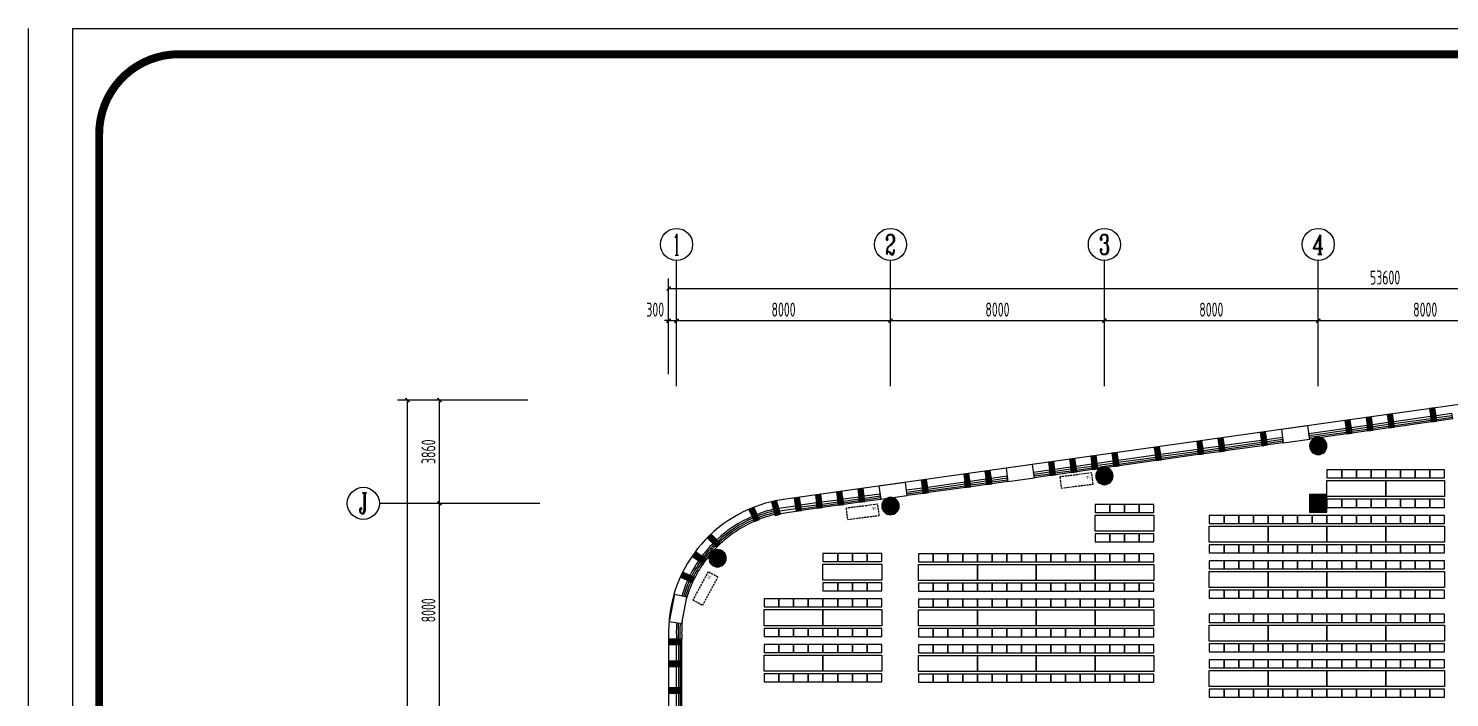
# Model space of a CAD drawing. Extents: x 1158414 to 1597620, y -840005 to -760676.
# Drawn here: x 1494069 to 1547224, y -789911 to -764891 of the extents above; entities that cross this region are included whole.
import ezdxf
from ezdxf.enums import TextEntityAlignment as Align

# ---------------------------------------------------------------- set-up
doc = ezdxf.new("R2010")
doc.units = 0
doc.header["$LTSCALE"] = 1000
doc.linetypes.add('DASH', pattern=[0.35, 0.25, -0.1])
for name, color, linetype in [('AXIS', 3, 'Continuous'), ('AXIS_TEXT', 7, 'Continuous'), ('COLUMN', 2, 'Continuous'), ('CURTWALL', 4, 'Continuous'), ('PUB_HATCH', 8, 'Continuous'), ('STAIR', 4, 'Continuous'), ('WALL', 6, 'Continuous'), ('WINDOW', 4, 'Continuous'), ('厨房布置', 4, 'Continuous'), ('外框', 7, 'Continuous'), ('空调', 205, 'Continuous')]:
    doc.layers.add(name, color=color, linetype=linetype)
doc.styles.add('_TCH_AXIS', font='COMPLEX', dxfattribs={"width": 0.8, "bigfont": 'TSSDCHN'})
doc.styles.add('_TCH_DIM_T3', font='TSSDENG', dxfattribs={"width": 0.64, "bigfont": 'TSSDCHN'})
doc.styles.add('COMPLEX', font='COMPLEX')
doc.styles.add('HZ-1', font='MingLiU.ttf', dxfattribs={"width": 0.8})
doc.dimstyles.new('_TCH_ARCH&&150', dxfattribs={"dimtxt": 525, "dimasz": 150, "dimexe": 375, "dimexo": 450, "dimgap": 150, "dimtad": 1, "dimdec": 0, "dimzin": 0, "dimdsep": 46, "dimtxsty": '_TCH_DIM_T3', "dimblk": 'ARCHTICK', "dimcen": 0.09, "dimclrt": 7, "dimazin": 2, "dimtfac": 1, "dimtdec": 0, "dimtix": 1, "dimtmove": 2, "dimatfit": 3, "dimfxl": 0, "dimtolj": 1, "dimtzin": 0, "dimarcsym": 0})

# ---------------------------------------------------------------- blocks, each defined once
blk = doc.blocks.new('vhjkghkghkl')
at = {"layer": '空调', "linetype": 'DASH', "ltscale": 0.3}
blk.add_lwpolyline([(134071, 540199), (134071, 539779), (132871, 539779), (132871, 540199), (134071, 540199)], close=True, dxfattribs=at)
at = {"layer": '空调', "linetype": 'DASH', "ltscale": 0.3, "style": 'HZ-1'}
blk.add_text('AC', height=100, dxfattribs=at).set_placement((133846, 539867))
blk = doc.blocks.new('A$C03080C26')
at = {"layer": '厨房布置'}
for points in [[(-1650, 1100), (-1650, 1400), (-2200, 1400), (-2200, 1100)], [(-1100, 1100), (-1100, 1400), (-1650, 1400), (-1650, 1100)], [(-1650, 1100), (-1650, 1400), (-1650, 1400), (-1650, 1100)], [(-550, 1100), (-550, 1400), (-1100, 1400), (-1100, 1100)], [(0, 1100), (0, 1400), (-550, 1400), (-550, 1100)], [(-2200, 1000), (0, 1000), (0, 400), (-2200, 400)], [(-1650, 0), (-1650, 300), (-2200, 300), (-2200, 0)], [(-1100, 0), (-1100, 300), (-1650, 300), (-1650, 0)], [(-1650, 0), (-1650, 300), (-1650, 300), (-1650, 0)], [(-550, 0), (-550, 300), (-1100, 300), (-1100, 0)], [(0, 0), (0, 300), (-550, 300), (-550, 0)]]:
    blk.add_lwpolyline(points, close=True, dxfattribs=at)
blk = doc.blocks.new('_ArchTick')
at = {"color": 0, "linetype": 'ByBlock', "const_width": 0.4}
blk.add_lwpolyline([(-0.5, -0.5), (0.5, 0.5)], dxfattribs=at)
blk = doc.blocks.new('*D119')
at = {"layer": 'AXIS', "color": 0, "lineweight": -2, "transparency": 16777216}
for p, q in [((1518013, -777819), (1518013, -775443)), ((1518313, -777819), (1518313, -775443)), ((1518013, -775818), (1517863, -775818)), ((1518013, -775818), (1518313, -775818)), ((1518313, -775818), (1518463, -775818))]:
    blk.add_line(p, q, dxfattribs=at)
at = {"layer": 'Defpoints', "color": 0, "transparency": 16777216}
for p in [(1518313, -775818), (1518013, -778269), (1518313, -778269)]:
    blk.add_point(p, dxfattribs=at)
at = {"layer": 'AXIS', "color": 0, "lineweight": -2, "transparency": 16777216, "xscale": 150, "yscale": 150, "zscale": 150}
blk.add_blockref('_ArchTick', (1518013, -775818), dxfattribs=at)
at = {"layer": 'AXIS', "color": 0, "lineweight": -2, "transparency": 16777216, "xscale": 150, "yscale": 150, "zscale": 150, "rotation": 180}
blk.add_blockref('_ArchTick', (1518313, -775818), dxfattribs=at)
at = {"layer": 'AXIS', "color": 7, "transparency": 16777216, "insert": (1517514, -775405), "char_height": 525, "attachment_point": 5, "style": '_TCH_DIM_T3'}
blk.add_mtext('\\A1;300', dxfattribs=at)
blk = doc.blocks.new('*D120')
at = {"layer": 'AXIS', "color": 0, "lineweight": -2, "transparency": 16777216}
for p, q in [((1518313, -777819), (1518313, -775443)), ((1526313, -777819), (1526313, -775443)), ((1518313, -775818), (1526313, -775818))]:
    blk.add_line(p, q, dxfattribs=at)
at = {"layer": 'Defpoints', "color": 0, "transparency": 16777216}
for p in [(1526313, -775818), (1518313, -778269), (1526313, -778269)]:
    blk.add_point(p, dxfattribs=at)
at = {"layer": 'AXIS', "color": 0, "lineweight": -2, "transparency": 16777216, "xscale": 150, "yscale": 150, "zscale": 150, "rotation": 180}
blk.add_blockref('_ArchTick', (1518313, -775818), dxfattribs=at)
at = {"layer": 'AXIS', "color": 0, "lineweight": -2, "transparency": 16777216, "xscale": 150, "yscale": 150, "zscale": 150}
blk.add_blockref('_ArchTick', (1526313, -775818), dxfattribs=at)
at = {"layer": 'AXIS', "color": 7, "transparency": 16777216, "insert": (1522313, -775405), "char_height": 525, "attachment_point": 5, "style": '_TCH_DIM_T3'}
blk.add_mtext('\\A1;8000', dxfattribs=at)
blk = doc.blocks.new('*D121')
at = {"layer": 'AXIS', "color": 0, "lineweight": -2, "transparency": 16777216}
for p, q in [((1526313, -777819), (1526313, -775443)), ((1534313, -777819), (1534313, -775443)), ((1526313, -775818), (1534313, -775818))]:
    blk.add_line(p, q, dxfattribs=at)
at = {"layer": 'Defpoints', "color": 0, "transparency": 16777216}
for p in [(1534313, -775818), (1526313, -778269), (1534313, -778269)]:
    blk.add_point(p, dxfattribs=at)
at = {"layer": 'AXIS', "color": 0, "lineweight": -2, "transparency": 16777216, "xscale": 150, "yscale": 150, "zscale": 150, "rotation": 180}
blk.add_blockref('_ArchTick', (1526313, -775818), dxfattribs=at)
at = {"layer": 'AXIS', "color": 0, "lineweight": -2, "transparency": 16777216, "xscale": 150, "yscale": 150, "zscale": 150}
blk.add_blockref('_ArchTick', (1534313, -775818), dxfattribs=at)
at = {"layer": 'AXIS', "color": 7, "transparency": 16777216, "insert": (1530313, -775405), "char_height": 525, "attachment_point": 5, "style": '_TCH_DIM_T3'}
blk.add_mtext('\\A1;8000', dxfattribs=at)
blk = doc.blocks.new('*D122')
at = {"layer": 'AXIS', "color": 0, "lineweight": -2, "transparency": 16777216}
for p, q in [((1534313, -777819), (1534313, -775443)), ((1542313, -777819), (1542313, -775443)), ((1534313, -775818), (1542313, -775818))]:
    blk.add_line(p, q, dxfattribs=at)
at = {"layer": 'Defpoints', "color": 0, "transparency": 16777216}
for p in [(1542313, -775818), (1534313, -778269), (1542313, -778269)]:
    blk.add_point(p, dxfattribs=at)
at = {"layer": 'AXIS', "color": 0, "lineweight": -2, "transparency": 16777216, "xscale": 150, "yscale": 150, "zscale": 150, "rotation": 180}
blk.add_blockref('_ArchTick', (1534313, -775818), dxfattribs=at)
at = {"layer": 'AXIS', "color": 0, "lineweight": -2, "transparency": 16777216, "xscale": 150, "yscale": 150, "zscale": 150}
blk.add_blockref('_ArchTick', (1542313, -775818), dxfattribs=at)
at = {"layer": 'AXIS', "color": 7, "transparency": 16777216, "insert": (1538313, -775405), "char_height": 525, "attachment_point": 5, "style": '_TCH_DIM_T3'}
blk.add_mtext('\\A1;8000', dxfattribs=at)
blk = doc.blocks.new('*D123')
at = {"layer": 'AXIS', "color": 0, "lineweight": -2, "transparency": 16777216}
for p, q in [((1542313, -777819), (1542313, -775443)), ((1550313, -777819), (1550313, -775443)), ((1542313, -775818), (1550313, -775818))]:
    blk.add_line(p, q, dxfattribs=at)
at = {"layer": 'Defpoints', "color": 0, "transparency": 16777216}
for p in [(1550313, -775818), (1542313, -778269), (1550313, -778269)]:
    blk.add_point(p, dxfattribs=at)
at = {"layer": 'AXIS', "color": 0, "lineweight": -2, "transparency": 16777216, "xscale": 150, "yscale": 150, "zscale": 150, "rotation": 180}
blk.add_blockref('_ArchTick', (1542313, -775818), dxfattribs=at)
at = {"layer": 'AXIS', "color": 0, "lineweight": -2, "transparency": 16777216, "xscale": 150, "yscale": 150, "zscale": 150}
blk.add_blockref('_ArchTick', (1550313, -775818), dxfattribs=at)
at = {"layer": 'AXIS', "color": 7, "transparency": 16777216, "insert": (1546313, -775405), "char_height": 525, "attachment_point": 5, "style": '_TCH_DIM_T3'}
blk.add_mtext('\\A1;8000', dxfattribs=at)
blk = doc.blocks.new('*D128')
at = {"layer": 'AXIS', "color": 0, "lineweight": -2, "transparency": 16777216}
for p, q in [((1518013, -777819), (1518013, -774243)), ((1571613, -777819), (1571613, -774243)), ((1518013, -774618), (1571613, -774618))]:
    blk.add_line(p, q, dxfattribs=at)
at = {"layer": 'Defpoints', "color": 0, "transparency": 16777216}
for p in [(1571613, -774618), (1518013, -778269), (1571613, -778269)]:
    blk.add_point(p, dxfattribs=at)
at = {"layer": 'AXIS', "color": 0, "lineweight": -2, "transparency": 16777216, "xscale": 150, "yscale": 150, "zscale": 150, "rotation": 180}
blk.add_blockref('_ArchTick', (1518013, -774618), dxfattribs=at)
at = {"layer": 'AXIS', "color": 0, "lineweight": -2, "transparency": 16777216, "xscale": 150, "yscale": 150, "zscale": 150}
blk.add_blockref('_ArchTick', (1571613, -774618), dxfattribs=at)
at = {"layer": 'AXIS', "color": 7, "transparency": 16777216, "insert": (1544813, -774205), "char_height": 525, "attachment_point": 5, "style": '_TCH_DIM_T3'}
blk.add_mtext('\\A1;53600', dxfattribs=at)
blk = doc.blocks.new('*D134')
at = {"layer": 'AXIS', "color": 0, "lineweight": -2, "transparency": 16777216}
for p, q in [((1512745, -782649), (1509070, -782649)), ((1509445, -790649), (1509445, -782649)), ((1512745, -790649), (1509070, -790649))]:
    blk.add_line(p, q, dxfattribs=at)
at = {"layer": 'Defpoints', "color": 0, "transparency": 16777216}
for p in [(1509445, -782649), (1513195, -782649), (1513195, -790649)]:
    blk.add_point(p, dxfattribs=at)
at = {"layer": 'AXIS', "color": 0, "lineweight": -2, "transparency": 16777216, "xscale": 150, "yscale": 150, "zscale": 150}
for p, rotation in [((1509445, -782649), 90), ((1509445, -790649), 270)]:
    blk.add_blockref('_ArchTick', p, dxfattribs=dict(at, rotation=rotation))
at = {"layer": 'AXIS', "color": 7, "transparency": 16777216, "insert": (1509032, -786649), "char_height": 525, "attachment_point": 5, "rotation": 90, "style": '_TCH_DIM_T3'}
blk.add_mtext('\\A1;8000', dxfattribs=at)
blk = doc.blocks.new('*D135')
at = {"layer": 'AXIS', "color": 0, "lineweight": -2, "transparency": 16777216}
for p, q in [((1512745, -778789), (1509070, -778789)), ((1509445, -782649), (1509445, -778789)), ((1512745, -782649), (1509070, -782649))]:
    blk.add_line(p, q, dxfattribs=at)
at = {"layer": 'Defpoints', "color": 0, "transparency": 16777216}
for p in [(1509445, -778789), (1513195, -778789), (1513195, -782649)]:
    blk.add_point(p, dxfattribs=at)
at = {"layer": 'AXIS', "color": 0, "lineweight": -2, "transparency": 16777216, "xscale": 150, "yscale": 150, "zscale": 150}
for p, rotation in [((1509445, -778789), 90), ((1509445, -782649), 270)]:
    blk.add_blockref('_ArchTick', p, dxfattribs=dict(at, rotation=rotation))
at = {"layer": 'AXIS', "color": 7, "transparency": 16777216, "insert": (1509032, -780719), "char_height": 525, "attachment_point": 5, "rotation": 90, "style": '_TCH_DIM_T3'}
blk.add_mtext('\\A1;3860', dxfattribs=at)
blk = doc.blocks.new('*D136')
at = {"layer": 'AXIS', "color": 0, "lineweight": -2, "transparency": 16777216}
for p, q in [((1512745, -778789), (1507870, -778789)), ((1508245, -822949), (1508245, -778789)), ((1512745, -822949), (1507870, -822949))]:
    blk.add_line(p, q, dxfattribs=at)
at = {"layer": 'Defpoints', "color": 0, "transparency": 16777216}
for p in [(1508245, -778789), (1513195, -778789), (1513195, -822949)]:
    blk.add_point(p, dxfattribs=at)
at = {"layer": 'AXIS', "color": 0, "lineweight": -2, "transparency": 16777216, "xscale": 150, "yscale": 150, "zscale": 150}
for p, rotation in [((1508245, -778789), 90), ((1508245, -822949), 270)]:
    blk.add_blockref('_ArchTick', p, dxfattribs=dict(at, rotation=rotation))
at = {"layer": 'AXIS', "color": 7, "transparency": 16777216, "insert": (1507832, -800869), "char_height": 525, "attachment_point": 5, "rotation": 90, "style": '_TCH_DIM_T3'}
blk.add_mtext('\\A1;44160', dxfattribs=at)
blk = doc.blocks.new('$TCHSYS$WIN2D')
for p, q in [((-0.5, 0.5), (0.5, 0.5)), ((-0.5, 0.5), (-0.5, -0.5)), ((0.5, 0.5), (0.5, -0.5)), ((0.5, 0.167), (-0.5, 0.167)), ((0.5, -0.167), (-0.5, -0.167)), ((-0.5, -0.5), (0.5, -0.5))]:
    blk.add_line(p, q)
blk = doc.blocks.new('_AXISO')
blk.add_circle((0, 0), 0.5)
at = {"layer": 'AXIS_TEXT', "style": 'COMPLEX', "width": 1.041667}
blk.add_attdef('A', text='', height=0.56, dxfattribs=at).set_placement((-0.25, -0.28), (0.25, -0.28), align=Align.FIT)

msp = doc.modelspace()

# ---------------------------------------------------------------- hatches: boundary and pattern name
at = {"layer": 'PUB_HATCH'}
for points in [[(1546746.8, -779575.3), (1546677.2, -779080.2), (1546479.2, -779108), (1546548.8, -779603.2)], [(1543578, -780020.7), (1543508.4, -779525.5), (1543310.3, -779553.4), (1543379.9, -780048.5)], [(1544370.2, -779909.3), (1544300.6, -779414.2), (1544102.5, -779442), (1544172.1, -779937.2)], [(1545162.4, -779798), (1545092.8, -779302.9), (1544894.7, -779330.7), (1544964.3, -779825.8)], [(1538032.5, -780800), (1537962.9, -780304.9), (1537764.8, -780332.7), (1537834.4, -780827.9)], [(1538824.7, -780688.7), (1538755.1, -780193.6), (1538557, -780221.4), (1538626.6, -780716.5)], [(1540409.1, -780466), (1540339.5, -779970.9), (1540141.5, -779998.7), (1540211, -780493.9)], [(1542637.9, -780499.6, 1), (1541987.9, -780499.6, 1)], [(1534863.6, -781245.4), (1534794, -780750.3), (1534596, -780778.1), (1534665.5, -781273.2)], [(1536448, -781022.7), (1536378.4, -780527.6), (1536180.4, -780555.4), (1536250, -781050.6)], [(1532487, -781579.4), (1532417.4, -781084.3), (1532219.3, -781112.1), (1532288.9, -781607.2)], [(1533279.2, -781468.1), (1533209.6, -780972.9), (1533011.5, -781000.8), (1533081.1, -781495.9)], [(1534071.4, -781356.7), (1534001.8, -780861.6), (1533803.7, -780889.4), (1533873.3, -781384.6)], [(1534637.9, -781625.8, 1), (1533987.9, -781625.8, 1)], [(1527733.7, -782247.4), (1527664.1, -781752.3), (1527466, -781780.1), (1527535.6, -782275.3)], [(1529318.1, -782024.8), (1529248.5, -781529.6), (1529050.5, -781557.5), (1529120, -782052.6)], [(1530110.3, -781913.4), (1530040.7, -781418.3), (1529842.7, -781446.1), (1529912.3, -781941.3)], [(1522980.6, -782916.8), (1522911, -782421.6), (1522712.9, -782449.5), (1522782.5, -782944.6)], [(1523772.8, -782805.4), (1523703.2, -782310.3), (1523505.1, -782338.1), (1523574.7, -782833.3)], [(1524565, -782694.1), (1524495.4, -782199), (1524297.4, -782226.8), (1524366.9, -782721.9)], [(1525357, -782581.5), (1525287.4, -782086.3), (1525089.4, -782114.2), (1525159, -782609.3)], [(1526637.9, -782750.1, 1), (1525987.9, -782750.1, 1)], [(1542637.8, -782972.6), (1542637.8, -782322.6), (1541987.8, -782322.6), (1541987.8, -782972.6)], [(1521014.8, -782873.3), (1521228.4, -783331.7), (1521409.7, -783247.2), (1521197.7, -782792.4)], [(1522196.1, -783056.4), (1522055.1, -782541.2), (1521862.2, -782594), (1522003.2, -783109.1)], [(1519459.1, -783941.8), (1519811.9, -784292.5), (1519954.1, -784150.8), (1519603.3, -783796.6)], [(1518903.5, -784631.7), (1519311.8, -784915.8), (1519427.3, -784751.5), (1519020.3, -784463.7)], [(1520168, -784699.7, 1), (1519518, -784699.7, 1)], [(1518455.2, -785408.9), (1518911.2, -785607.7), (1518992.3, -785424), (1518536.9, -785221.3)], [(1518013.4, -787929.7), (1518513.4, -787929.7), (1518513.4, -787729.7), (1518013.4, -787729.7)], [(1518012.8, -788749), (1518512.8, -788749), (1518512.8, -788549), (1518012.8, -788549)], [(1518012.8, -789749), (1518512.8, -789749), (1518512.8, -789549), (1518012.8, -789549)]]:
    msp.add_hatch(color=256, dxfattribs=at).paths.add_polyline_path(points)

# ---------------------------------------------------------------- linework, layer by layer
at = {"layer": 'AXIS'}
for p, q in [((1518312.8, -778269.2), (1518312.8, -773568)), ((1526312.8, -778269.2), (1526312.8, -773568)), ((1534312.8, -778269.2), (1534312.8, -773568)), ((1542312.8, -778269.2), (1542312.8, -773568)), ((1513195, -782649), (1507195, -782649))]:
    msp.add_line(p, q, dxfattribs=at)
at = {"layer": 'COLUMN'}
for p, q in [((1546677.2, -779080.2), (1546479.2, -779108)), ((1546479.2, -779108), (1546548.8, -779603.2)), ((1546746.8, -779575.3), (1546677.2, -779080.2)), ((1541923.9, -779748.2), (1540933.7, -779887.4)), ((1541993.5, -780243.4), (1541923.9, -779748.2)), ((1543508.4, -779525.5), (1543310.3, -779553.4)), ((1543310.3, -779553.4), (1543379.9, -780048.5)), ((1543578, -780020.7), (1543508.4, -779525.5)), ((1544300.6, -779414.2), (1544102.5, -779442)), ((1544102.5, -779442), (1544172.1, -779937.2)), ((1544370.2, -779909.3), (1544300.6, -779414.2)), ((1545092.8, -779302.9), (1544894.7, -779330.7)), ((1544894.7, -779330.7), (1544964.3, -779825.8)), ((1545162.4, -779798), (1545092.8, -779302.9)), ((1546548.8, -779603.2), (1546746.8, -779575.3)), ((1537962.9, -780304.9), (1537764.8, -780332.7)), ((1538032.5, -780800), (1537962.9, -780304.9)), ((1538755.1, -780193.6), (1538557, -780221.4)), ((1538557, -780221.4), (1538626.6, -780716.5)), ((1538824.7, -780688.7), (1538755.1, -780193.6)), ((1540339.5, -779970.9), (1540141.5, -779998.7)), ((1540141.5, -779998.7), (1540211, -780493.9)), ((1540409.1, -780466), (1540339.5, -779970.9)), ((1540933.7, -779887.4), (1541003.3, -780382.5)), ((1541003.3, -780382.5), (1541993.5, -780243.4)), ((1543379.9, -780048.5), (1543578, -780020.7)), ((1544172.1, -779937.2), (1544370.2, -779909.3)), ((1544964.3, -779825.8), (1545162.4, -779798)), ((1534794, -780750.3), (1534596, -780778.1)), ((1534596, -780778.1), (1534665.5, -781273.2)), ((1534863.6, -781245.4), (1534794, -780750.3)), ((1536378.4, -780527.6), (1536180.4, -780555.4)), ((1536180.4, -780555.4), (1536250, -781050.6)), ((1536448, -781022.7), (1536378.4, -780527.6)), ((1537764.8, -780332.7), (1537834.4, -780827.9)), ((1537834.4, -780827.9), (1538032.5, -780800)), ((1538626.6, -780716.5), (1538824.7, -780688.7)), ((1540211, -780493.9), (1540409.1, -780466)), ((1531625.2, -781195.6), (1530634.9, -781334.8)), ((1530634.9, -781334.8), (1530704.5, -781829.9)), ((1531694.7, -781690.8), (1531625.2, -781195.6)), ((1532417.4, -781084.3), (1532219.3, -781112.1)), ((1532219.3, -781112.1), (1532288.9, -781607.2)), ((1532487, -781579.4), (1532417.4, -781084.3)), ((1533209.6, -780972.9), (1533011.5, -781000.8)), ((1533011.5, -781000.8), (1533081.1, -781495.9)), ((1533279.2, -781468.1), (1533209.6, -780972.9)), ((1534001.8, -780861.6), (1533803.7, -780889.4)), ((1533803.7, -780889.4), (1533873.3, -781384.6)), ((1533873.3, -781384.6), (1534071.4, -781356.7)), ((1534071.4, -781356.7), (1534001.8, -780861.6)), ((1534665.5, -781273.2), (1534863.6, -781245.4)), ((1536250, -781050.6), (1536448, -781022.7)), ((1526871.9, -781863.6), (1525881.6, -782002.8)), ((1526941.5, -782358.8), (1526871.9, -781863.6)), ((1527664.1, -781752.3), (1527466, -781780.1)), ((1527466, -781780.1), (1527535.6, -782275.3)), ((1527733.7, -782247.4), (1527664.1, -781752.3)), ((1529248.5, -781529.6), (1529050.5, -781557.5)), ((1529050.5, -781557.5), (1529120, -782052.6)), ((1529318.1, -782024.8), (1529248.5, -781529.6)), ((1530040.7, -781418.3), (1529842.7, -781446.1)), ((1529842.7, -781446.1), (1529912.3, -781941.3)), ((1530110.3, -781913.4), (1530040.7, -781418.3)), ((1530704.5, -781829.9), (1531694.7, -781690.8)), ((1532288.9, -781607.2), (1532487, -781579.4)), ((1533081.1, -781495.9), (1533279.2, -781468.1)), ((1522911, -782421.6), (1522712.9, -782449.5)), ((1522980.6, -782916.8), (1522911, -782421.6)), ((1523703.2, -782310.3), (1523505.1, -782338.1)), ((1523505.1, -782338.1), (1523574.7, -782833.3)), ((1523772.8, -782805.4), (1523703.2, -782310.3)), ((1524495.4, -782199), (1524297.4, -782226.8)), ((1524297.4, -782226.8), (1524366.9, -782721.9)), ((1524565, -782694.1), (1524495.4, -782199)), ((1525287.4, -782086.3), (1525089.4, -782114.2)), ((1525089.4, -782114.2), (1525159, -782609.3)), ((1525357, -782581.5), (1525287.4, -782086.3)), ((1525881.6, -782002.8), (1525951.2, -782498)), ((1525951.2, -782498), (1526941.5, -782358.8)), ((1527535.6, -782275.3), (1527733.7, -782247.4)), ((1529120, -782052.6), (1529318.1, -782024.8)), ((1529912.3, -781941.3), (1530110.3, -781913.4)), ((1542637.8, -782322.6), (1541987.8, -782322.6)), ((1541987.8, -782322.6), (1541987.8, -782972.6)), ((1542637.8, -782972.6), (1542637.8, -782322.6)), ((1521197.7, -782792.4), (1521014.8, -782873.3)), ((1521014.8, -782873.3), (1521228.4, -783331.7)), ((1521409.7, -783247.2), (1521197.7, -782792.4)), ((1522055.1, -782541.2), (1521862.2, -782594)), ((1521862.2, -782594), (1522003.2, -783109.1)), ((1522196.1, -783056.4), (1522055.1, -782541.2)), ((1522712.9, -782449.5), (1522782.5, -782944.6)), ((1522782.5, -782944.6), (1522980.6, -782916.8)), ((1523574.7, -782833.3), (1523772.8, -782805.4)), ((1524366.9, -782721.9), (1524565, -782694.1)), ((1525159, -782609.3), (1525357, -782581.5)), ((1521228.4, -783331.7), (1521409.7, -783247.2)), ((1522003.2, -783109.1), (1522196.1, -783056.4)), ((1541987.8, -782972.6), (1542637.8, -782972.6)), ((1519603.3, -783796.6), (1519459.1, -783941.8)), ((1519459.1, -783941.8), (1519811.9, -784292.5)), ((1519954.1, -784150.8), (1519603.3, -783796.6)), ((1519020.3, -784463.7), (1518903.5, -784631.7)), ((1519427.3, -784751.5), (1519020.3, -784463.7)), ((1519811.9, -784292.5), (1519954.1, -784150.8)), ((1518903.5, -784631.7), (1519311.8, -784915.8)), ((1519311.8, -784915.8), (1519427.3, -784751.5)), ((1518536.9, -785221.3), (1518455.2, -785408.9)), ((1518455.2, -785408.9), (1518911.2, -785607.7)), ((1518992.3, -785424), (1518536.9, -785221.3)), ((1518911.2, -785607.7), (1518992.3, -785424)), ((1518234.3, -786055.9), (1518037, -787062.5)), ((1518695.9, -786154), (1518234.3, -786055.9)), ((1518507.7, -787142.5), (1518695.9, -786154)), ((1518037, -787062.5), (1518507.7, -787142.5)), ((1518513.4, -787729.7), (1518013.4, -787729.7)), ((1518013.4, -787729.7), (1518013.4, -787929.7)), ((1518513.4, -787929.7), (1518513.4, -787729.7)), ((1518013.4, -787929.7), (1518513.4, -787929.7)), ((1518512.8, -788549), (1518012.8, -788549)), ((1518012.8, -788549), (1518012.8, -788749)), ((1518012.8, -788749), (1518512.8, -788749)), ((1518512.8, -788749), (1518512.8, -788549)), ((1518512.8, -789549), (1518012.8, -789549)), ((1518012.8, -789549), (1518012.8, -789749)), ((1518012.8, -789749), (1518512.8, -789749)), ((1518512.8, -789749), (1518512.8, -789549))]:
    msp.add_line(p, q, dxfattribs=at)
for centre, start, end in [((1542312.9, -780499.6), 0, 180), ((1542312.9, -780499.6), 180, 0), ((1534312.9, -781625.8), 0, 180), ((1534312.9, -781625.8), 180, 0), ((1526312.9, -782750.1), 0, 180), ((1526312.9, -782750.1), 180, 0), ((1519843, -784699.7), 0, 180), ((1519843, -784699.7), 180, 0)]:
    msp.add_arc(centre, 325, start, end, dxfattribs=at)
at = {"layer": 'CURTWALL'}
for p, q in [((1530988, -781689.1), (1530988, -781689.1)), ((1531284.9, -781647.4), (1531284.9, -781647.4)), ((1531581.8, -781605.6), (1531581.8, -781605.6)), ((1526036.3, -782385), (1526036.3, -782385)), ((1526432.4, -782329.3), (1526432.4, -782329.3)), ((1526828.5, -782273.7), (1526828.5, -782273.7)), ((1522135.1, -782833.7), (1522754.6, -782746)), ((1522161.7, -782930.9), (1522768.5, -782845)), ((1522188.3, -783028.1), (1522782.4, -782944))]:
    msp.add_line(p, q, dxfattribs=at)
for radius, start, end in [(4744.6, 103.51023, 111.28592), (4677.9, 103.48469, 111.23309), (4744.6, 113.70361, 132.92808), (4677.9, 113.6853, 132.90244), (4544.6, 113.64706, 134.11493), (4611.2, 113.66646, 132.87605), (4611.2, 103.45842, 111.17872), (4544.6, 103.43137, 111.12275), (4744.6, 135.37161, 143.02233), (4677.9, 135.37455, 142.99794), (4611.2, 135.37759, 142.97284), (4544.6, 135.38071, 142.947), (4744.6, 145.4669, 153.18219), (4677.9, 145.47111, 153.14201), (4611.2, 145.47544, 153.10066), (4544.6, 145.4799, 153.88494), (4744.6, 155.62683, 163.20307), (4677.9, 155.61528, 163.13456), (4611.2, 155.60339, 163.06405), (4544.6, 155.59116, 163.58612), (4744.6, 175.47454, 182.96368), (4677.9, 175.54761, 183.00596), (4611.2, 175.6228, 183.04946), (4544.6, 174.85908, 183.09423)]:
    msp.add_arc((1523046.5, -787484.4), radius, start, end, dxfattribs=at)
at = {"layer": 'STAIR'}
for p, q in [((1550859.7, -778492.4), (1542242.8, -779703.4)), ((1542242.8, -779703.4), (1522317, -782503.8)), ((1518012.8, -787455.1), (1518012.8, -798349))]:
    msp.add_line(p, q, dxfattribs=at)
msp.add_arc((1523012.8, -787455.1), 5000, 98, 180, dxfattribs=at)
at = {"layer": 'WALL'}
for p, q in [((1530704.5, -781829.9), (1530704.7, -781831.2)), ((1526842.4, -782372.7), (1526842.6, -782374)), ((1526842.6, -782374), (1526941.6, -782360.1)), ((1526941.6, -782360.1), (1526941.5, -782358.8)), ((1527535.6, -782275.3), (1527535.8, -782276.6)), ((1527634.6, -782261.4), (1527634.8, -782262.7)), ((1527634.8, -782262.7), (1527733.9, -782248.7)), ((1527733.9, -782248.7), (1527733.7, -782247.4)), ((1529120, -782052.6), (1529120.2, -782053.9)), ((1529228.3, -782037.4), (1529228.5, -782038.7)), ((1529228.5, -782038.7), (1529318.3, -782026.1)), ((1529318.3, -782026.1), (1529318.1, -782024.8)), ((1529912.3, -781941.3), (1529912.4, -781942.6)), ((1529912.4, -781942.6), (1529921.7, -781941.3)), ((1529921.7, -781941.3), (1529921.5, -781940)), ((1530011.3, -781927.3), (1530011.5, -781928.6)), ((1530011.5, -781928.6), (1530110.5, -781914.7)), ((1530110.5, -781914.7), (1530110.3, -781913.4)), ((1525159, -782609.3), (1525159.2, -782610.6)), ((1525258, -782595.4), (1525258.2, -782596.7)), ((1525258.2, -782596.7), (1525357.2, -782582.8)), ((1525357.2, -782582.8), (1525357, -782581.5)), ((1525951.2, -782498), (1525951.4, -782499.3))]:
    msp.add_line(p, q, dxfattribs=at)
at = {"layer": '外框', "lineweight": -2}
for p, q in [((1494069.3, -836204.8), (1494069.3, -764890.8)), ((1495735.7, -764890.8), (1597620.4, -764890.8)), ((1495735.7, -836286.7), (1495735.7, -764890.8))]:
    msp.add_line(p, q, dxfattribs=at)
at = {"layer": '外框', "lineweight": -2, "const_width": 297.8}
msp.add_lwpolyline([(1499694.1, -835347), (1593510.6, -835347, 0.4142136), (1596488.9, -832368.7), (1596488.9, -768833.8, 0.4142136), (1593510.6, -765855.5), (1499694.1, -765855.5, 0.4142136), (1496715.8, -768833.8), (1496715.8, -832368.7, 0.4142136)], format="xyb", close=True, dxfattribs=at)

# ---------------------------------------------------------------- block references
at = {"layer": 'AXIS'}
ref = msp.add_blockref('_AXISO', (1518312.8, -772968), dxfattribs=dict(at, xscale=1200, yscale=1200, zscale=1200))
ref.add_attrib('A', '1', dxfattribs={"layer": 'AXIS_TEXT', "height": 794.6, "style": '_TCH_AXIS'}).set_placement((1518176.6, -773365.3), (1518449, -773365.3), align=Align.FIT)
ref = msp.add_blockref('_AXISO', (1526312.8, -772968), dxfattribs=dict(at, xscale=1200, yscale=1200, zscale=1200))
ref.add_attrib('A', '2', dxfattribs={"layer": 'AXIS_TEXT', "height": 741.2, "style": '_TCH_AXIS'}).set_placement((1526115.2, -773338.6), (1526510.5, -773338.6), align=Align.FIT)
ref = msp.add_blockref('_AXISO', (1534312.8, -772968), dxfattribs=dict(at, xscale=1200, yscale=1200, zscale=1200))
ref.add_attrib('A', '3', dxfattribs={"layer": 'AXIS_TEXT', "height": 741.2, "style": '_TCH_AXIS'}).set_placement((1534115.2, -773338.6), (1534510.5, -773338.6), align=Align.FIT)
ref = msp.add_blockref('_AXISO', (1542312.8, -772968), dxfattribs=dict(at, xscale=1200, yscale=1200, zscale=1200))
ref.add_attrib('A', '4', dxfattribs={"layer": 'AXIS_TEXT', "height": 717.3, "style": '_TCH_AXIS'}).set_placement((1542094.2, -773326.6), (1542531.4, -773326.6), align=Align.FIT)
ref = msp.add_blockref('_AXISO', (1506595, -782649), dxfattribs=dict(at, xscale=1200, yscale=1200, zscale=1200))
ref.add_attrib('A', 'J', dxfattribs={"layer": 'AXIS_TEXT', "height": 774.7, "style": '_TCH_AXIS'}).set_placement((1506432.7, -783036.4), (1506757.3, -783036.4), align=Align.FIT)
at = {"layer": 'WINDOW'}
for p, xscale, yscale, zscale, rotation in [((1543861.1, -779879.9), 600, 200, 600, 187.9999999772135), ((1544653.3, -779768.6), 600, 200, 600, 187.9999999772229), ((1545841.7, -779601.5), 1400, 200, 1400, 187.9999999772087), ((1547030, -779434.5), 600, 200, 600, 187.9999999772041), ((1539503.9, -780492.3), 1400, 200, 1400, 187.9999999772147), ((1540692.3, -780325.2), 600, 200, 600, 187.9999999772135), ((1542672.8, -780046.9), 1400, 200, 1400, 187.999999977211), ((1537127.3, -780826.3), 1400, 200, 1400, 187.9999999772147), ((1538315.6, -780659.3), 600, 200, 600, 187.9999999772135), ((1532770.1, -781438.6), 600, 200, 600, 187.9999999772135), ((1533562.3, -781327.3), 600, 200, 600, 187.9999999772135), ((1534354.5, -781216), 600, 200, 600, 187.9999999772135), ((1535542.9, -781048.9), 1400, 200, 1400, 187.9999999772175), ((1528413.1, -782052.3), 1400, 200, 1400, 187.9999999772137), ((1529601.4, -781885.3), 600, 200, 600, 187.9999999772041), ((1530393.7, -781774), 600, 200, 600, 187.9999999772135), ((1531977.9, -781550), 600, 200, 600, 187.9999999772135), ((1524848.2, -782553.3), 600, 200, 600, 187.9999999772041), ((1525640.4, -782442), 600, 200, 600, 187.9999999772135), ((1527224.8, -782219.3), 600, 200, 600, 187.9999999772041), ((1523263.7, -782776), 600, 200, 600, 187.9999999772135), ((1524055.9, -782664.7), 600, 200, 600, 187.9999999772135), ((1518412.8, -788239), 620, -200, 620, 89.9999999998581), ((1518412.8, -789149), 800, -200, 800, 89.99999999987993), ((1518412.8, -790449), 1400, -200, 1400, 89.99999999986662)]:
    msp.add_blockref('$TCHSYS$WIN2D', p, dxfattribs=dict(at, xscale=xscale, yscale=yscale, zscale=zscale, rotation=rotation))
at = {"layer": '厨房布置', "rotation": 180}
for p in [(1542637.8, -781398.6), (1544837.8, -781398.6), (1533962.8, -782687.8), (1538237.8, -783098.6), (1540437.8, -783098.6), (1542637.8, -783098.6), (1544837.8, -783098.6), (1523787.8, -784524), (1527362.8, -784534.8), (1529562.8, -784534.8), (1531762.8, -784534.8), (1533962.8, -784534.8), (1538237.8, -784798.6), (1540437.8, -784798.6), (1542637.8, -784798.6), (1544837.8, -784798.6), (1521587.8, -786224), (1523787.8, -786224), (1527362.8, -786234.8), (1529562.8, -786234.8), (1531762.8, -786234.8), (1533962.8, -786234.8), (1538237.8, -786798.6), (1540437.8, -786798.6), (1542637.8, -786798.6), (1544837.8, -786798.6), (1521587.8, -787924), (1523787.8, -787924), (1527362.8, -787934.8), (1529562.8, -787934.8), (1531762.8, -787934.8), (1533962.8, -787934.8), (1538237.8, -788498.6), (1540437.8, -788498.6), (1542637.8, -788498.6), (1544837.8, -788498.6)]:
    msp.add_blockref('A$C03080C26', p, dxfattribs=at)
at = {"layer": '空调', "xscale": -1}
for p, rotation in [((1334392.2, -262323.9), 187.0655943521514), ((1326392.5, -263495.6), 187.0655943521514), ((980672.3, -647313.2), 241.696359551694)]:
    msp.add_blockref('vhjkghkghkl', p, dxfattribs=dict(at, rotation=rotation))

# ---------------------------------------------------------------- dimensions: what is measured, and where the dimension line sits
at = {"layer": 'AXIS'}
for p1, p2, distance, picture, middle in [((1518012.8, -778269.2), (1571612.8, -778269.2), 3651.2, '*D128', (1544812.8, -774205.5)), ((1518312.8, -778269.2), (1526312.8, -778269.2), 2451.2, '*D120', (1522312.8, -775405.5)), ((1526312.8, -778269.2), (1534312.8, -778269.2), 2451.2, '*D121', (1530312.8, -775405.5)), ((1534312.8, -778269.2), (1542312.8, -778269.2), 2451.2, '*D122', (1538312.8, -775405.5)), ((1542312.8, -778269.2), (1550312.8, -778269.2), 2451.2, '*D123', (1546312.8, -775405.5)), ((1513194.9895, -822948.998), (1513194.9895, -778788.5393), 4950, '*D136', (1507832.4895, -800868.7687)), ((1513194.9895, -782648.998), (1513194.9895, -778788.5393), 3750, '*D135', (1509032.4895, -780718.7687)), ((1513195, -790649), (1513195, -782649), 3750, '*D134', (1509032.5, -786649))]:
    dim = msp.add_aligned_dim(p1=p1, p2=p2, distance=distance, dimstyle='_TCH_ARCH&&150', dxfattribs=at)
    dim.commit()
    dim.dimension.update_dxf_attribs({"geometry": picture, "text_midpoint": middle})
dim = msp.add_linear_dim(base=(1518312.8, -775818), p1=(1518012.8, -778269.2), p2=(1518312.8, -778269.2), angle=0, dimstyle='_TCH_ARCH&&150', dxfattribs=at)
dim.commit()
dim.dimension.update_dxf_attribs({"geometry": '*D119', "text_midpoint": (1517513.9, -775405.5), "dimtype": 129})

doc.saveas('drawing.dxf')
